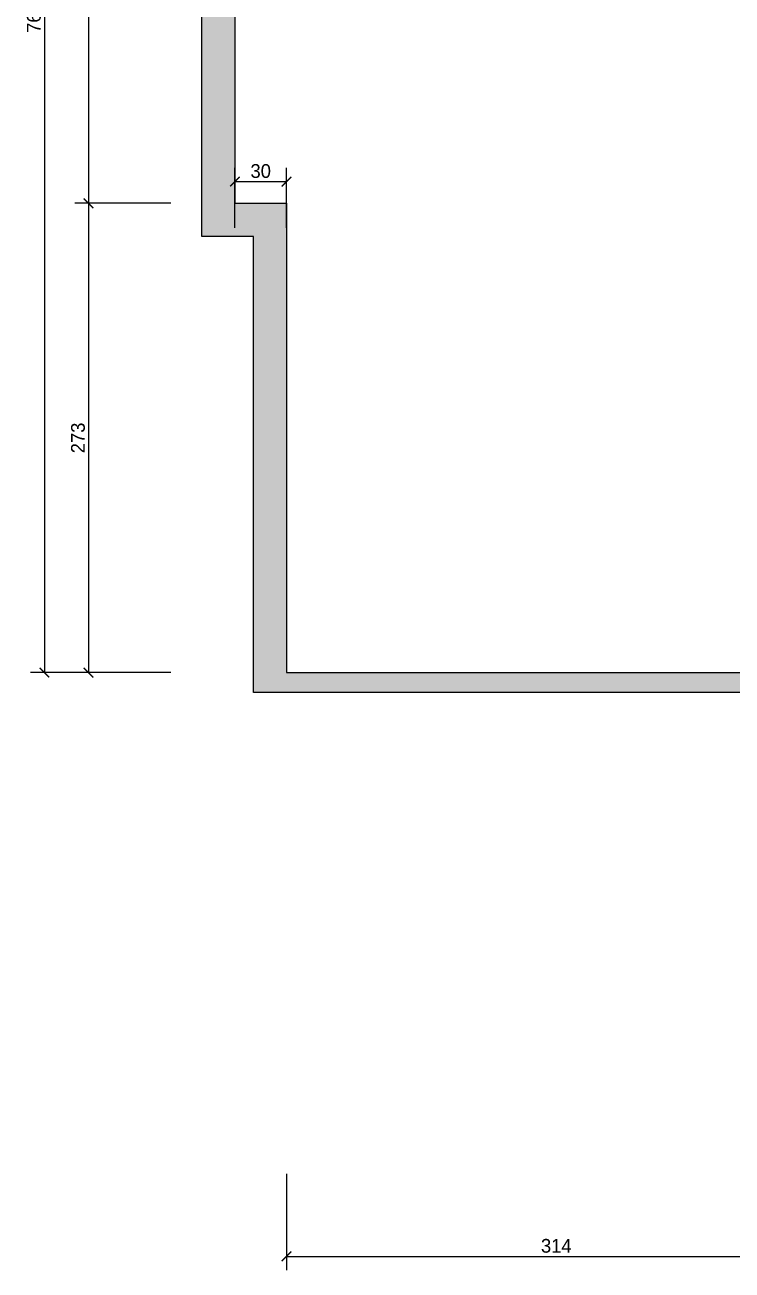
# Model space of a CAD drawing. Header units: centimetres. Extents: x -136 to 1817, y -1110 to 118.
# Drawn here: x -136 to 275, y -1110 to -385 of the extents above; entities that cross this region are included whole.
import ezdxf

# ---------------------------------------------------------------- set-up
doc = ezdxf.new("R2010")
doc.units = ezdxf.units.CM
doc.layers.add('dimensions', color=7, linetype='Continuous', true_color=0x000000)
doc.layers.add('WändeSchnitt', color=7, linetype='Continuous', true_color=0x000000)
doc.styles.add('Bahnschrift Regular', font='bahnschrift.ttf')
doc.dimstyles.new('Default', dxfattribs={"dimscale": 8, "dimtxt": 1, "dimasz": 0.7, "dimexe": 1, "dimexo": 0.5, "dimgap": 0.25, "dimtad": 1, "dimtoh": 1, "dimdec": 0, "dimzin": 1, "dimdsep": 46, "dimtxsty": 'Bahnschrift Regular', "dimblk": 'ARCHTICK', "dimcen": 0.5, "dimdle": 2.77556e-17, "dimazin": 1, "dimtfac": 1, "dimtdec": 4, "dimtix": 1, "dimtofl": 0, "dimtmove": 1, "dimatfit": 3, "dimfxl": 6, "dimfxlon": 1, "dimtolj": 1, "dimtzin": 1, "dimarcsym": 0})

# ---------------------------------------------------------------- blocks, each defined once
blk = doc.blocks.new('_ArchTick')
at = {"color": 0, "linetype": 'ByBlock', "const_width": 0.15}
blk.add_lwpolyline([(-0.5, -0.5), (0.5, 0.5)], dxfattribs=at)
blk = doc.blocks.new('*D6')
at = {"layer": 'Defpoints', "color": 0}
for p in [(-33.25, 0), (-124.9, -762), (-33.25, -762)]:
    blk.add_point(p, dxfattribs=at)
at = {"layer": 'dimensions', "color": 0, "lineweight": -2}
for p, q in [((-76.9, 0), (-132.9, 0)), ((-124.9, 0), (-124.9, -762)), ((-76.9, -762), (-132.9, -762))]:
    blk.add_line(p, q, dxfattribs=at)
at = {"layer": 'dimensions', "color": 0, "lineweight": -2, "xscale": 5.600000000000001, "yscale": 5.600000000000001, "zscale": 5.600000000000001}
for p, rotation in [((-124.9, 0), 90.00000000000001), ((-124.9, -762), 270)]:
    blk.add_blockref('_ArchTick', p, dxfattribs=dict(at, rotation=rotation))
at = {"layer": 'dimensions', "color": 0, "insert": (-130.98, -381), "char_height": 8, "attachment_point": 5, "rotation": 90, "style": 'Bahnschrift Regular'}
blk.add_mtext('\\A1;762', dxfattribs=at)
blk = doc.blocks.new('*D7')
at = {"layer": 'Defpoints', "color": 0}
for p in [(16, -762), (330, -762), (330, -1101.53)]:
    blk.add_point(p, dxfattribs=at)
at = {"layer": 'dimensions', "color": 0, "lineweight": -2}
for p, q in [((16, -1053.53), (16, -1109.53)), ((330, -1053.53), (330, -1109.53)), ((16, -1101.53), (330, -1101.53))]:
    blk.add_line(p, q, dxfattribs=at)
at = {"layer": 'dimensions', "color": 0, "lineweight": -2, "xscale": 5.600000000000001, "yscale": 5.600000000000001, "zscale": 5.600000000000001, "rotation": 180}
blk.add_blockref('_ArchTick', (16, -1101.53), dxfattribs=at)
at = {"layer": 'dimensions', "color": 0, "lineweight": -2, "xscale": 5.600000000000001, "yscale": 5.600000000000001, "zscale": 5.600000000000001}
blk.add_blockref('_ArchTick', (330, -1101.53), dxfattribs=at)
at = {"layer": 'dimensions', "color": 0, "insert": (173, -1095.45), "char_height": 8, "attachment_point": 5, "style": 'Bahnschrift Regular'}
blk.add_mtext('\\A1;314', dxfattribs=at)
blk = doc.blocks.new('*D56')
at = {"layer": 'Defpoints', "color": 0}
for p in [(16, -476.39), (-14, -507.29), (16, -507.29)]:
    blk.add_point(p, dxfattribs=at)
at = {"layer": 'dimensions', "color": 0, "lineweight": -2}
for p, q in [((-14, -503.29), (-14, -468.39)), ((16, -503.29), (16, -468.39)), ((-14, -476.39), (16, -476.39))]:
    blk.add_line(p, q, dxfattribs=at)
at = {"layer": 'dimensions', "color": 0, "lineweight": -2, "xscale": 5.600000000000001, "yscale": 5.600000000000001, "zscale": 5.600000000000001, "rotation": 180}
blk.add_blockref('_ArchTick', (-14, -476.39), dxfattribs=at)
at = {"layer": 'dimensions', "color": 0, "lineweight": -2, "xscale": 5.600000000000001, "yscale": 5.600000000000001, "zscale": 5.600000000000001}
blk.add_blockref('_ArchTick', (16, -476.39), dxfattribs=at)
at = {"layer": 'dimensions', "color": 0, "insert": (1, -470.3), "char_height": 8, "attachment_point": 5, "style": 'Bahnschrift Regular'}
blk.add_mtext('\\A1;30', dxfattribs=at)
blk = doc.blocks.new('*D69')
at = {"layer": 'Defpoints', "color": 0}
for p in [(16, -489), (-99.22, -762), (16, -762)]:
    blk.add_point(p, dxfattribs=at)
at = {"layer": 'dimensions', "color": 0, "lineweight": -2}
for p, q in [((-51.22, -489), (-107.22, -489)), ((-99.22, -489), (-99.22, -762)), ((-51.22, -762), (-107.22, -762))]:
    blk.add_line(p, q, dxfattribs=at)
at = {"layer": 'dimensions', "color": 0, "lineweight": -2, "xscale": 5.600000000000001, "yscale": 5.600000000000001, "zscale": 5.600000000000001}
for p, rotation in [((-99.22, -489), 90.00000000000001), ((-99.22, -762), 270)]:
    blk.add_blockref('_ArchTick', p, dxfattribs=dict(at, rotation=rotation))
at = {"layer": 'dimensions', "color": 0, "insert": (-105.3, -625.5), "char_height": 8, "attachment_point": 5, "rotation": 90, "style": 'Bahnschrift Regular'}
blk.add_mtext('\\A1;273', dxfattribs=at)
blk = doc.blocks.new('*D70')
at = {"layer": 'Defpoints', "color": 0}
for p in [(0, -65), (-99.22, -489), (16, -489)]:
    blk.add_point(p, dxfattribs=at)
at = {"layer": 'dimensions', "color": 0, "lineweight": -2}
for p, q in [((-51.22, -65), (-107.22, -65)), ((-99.22, -65), (-99.22, -489)), ((-51.22, -489), (-107.22, -489))]:
    blk.add_line(p, q, dxfattribs=at)
at = {"layer": 'dimensions', "color": 0, "lineweight": -2, "xscale": 5.600000000000001, "yscale": 5.600000000000001, "zscale": 5.600000000000001}
for p, rotation in [((-99.22, -65), 90.00000000000001), ((-99.22, -489), 270)]:
    blk.add_blockref('_ArchTick', p, dxfattribs=dict(at, rotation=rotation))
at = {"layer": 'dimensions', "color": 0, "insert": (-105.27, -277), "char_height": 8, "attachment_point": 5, "rotation": 90, "style": 'Bahnschrift Regular'}
blk.add_mtext('\\A1;424', dxfattribs=at)

msp = doc.modelspace()

# ---------------------------------------------------------------- hatches: boundary and pattern name
at = {"layer": 'WändeSchnitt'}
msp.add_hatch(color=256, dxfattribs=at).paths.add_polyline_path([(0, 15), (0, 0), (0, -65), (-14, -65), (-14, -489), (16, -489), (16, -762), (330, -762), (361.32, -713.18), (371.42, -719.66), (336.86, -773.53), (336.86, -900.53), (353.86, -900.53), (353.86, -912.53), (336.86, -912.53), (336.86, -1019.53), (390.86, -1019.53), (390.86, -1031.53), (324.86, -1031.53), (324.86, -773.53), (-3.25, -773.53), (-3.25, -508.25), (-33.25, -508.25), (-33.25, 0), (-68.2, 0), (-68.2, 15)], flags=0)

# ---------------------------------------------------------------- linework, layer by layer
msp.add_lwpolyline([(-14, -65), (-14, -489), (16, -489), (16, -762), (330, -762), (361.32, -713.18), (371.42, -719.66), (336.86, -773.53), (336.86, -900.53), (353.86, -900.53), (353.86, -912.53), (336.86, -912.53), (336.86, -1019.53), (390.86, -1019.53), (390.86, -1031.53), (324.86, -1031.53), (324.86, -773.53), (-3.25, -773.53), (-3.25, -508.25), (-33.25, -508.25), (-33.25, 0)], dxfattribs=at)

# ---------------------------------------------------------------- dimensions: what is measured, and where the dimension line sits
at = {"layer": 'dimensions'}
for base, p1, p2, picture, middle in [((-124.9, -762), (-33.25, 0), (-33.25, -762), '*D6', (-130.98, -381)), ((-99.22, -489), (0, -65), (16, -489), '*D70', (-105.27, -277)), ((-99.22, -762), (16, -489), (16, -762), '*D69', (-105.3, -625.5))]:
    dim = msp.add_linear_dim(base=base, p1=p1, p2=p2, angle=270, dimstyle='Default', override={"dimscale": 8, "dimtxt": 1, "dimasz": 0.7, "dimexe": 1, "dimexo": 0.5, "dimgap": 0.25, "dimtad": 1, "dimtih": 0, "dimtoh": 0, "dimdec": 0, "dimzin": 1, "dimtxsty": 'Bahnschrift Regular', "dimblk": 'ArchTick', "dimsah": 0, "dimcen": 0.5, "dimdle": 2.77556e-17, "dimadec": 2, "dimazin": 1, "dimtix": 0, "dimtmove": 0, "dimfxl": 6, "dimfxlon": 1, "dimtzin": 1}, dxfattribs=at)
    dim.commit()
    dim.dimension.update_dxf_attribs({"geometry": picture, "text_midpoint": middle})
for base, p1, p2, override, picture, middle in [((16, -476.39), (-14, -507.29), (16, -507.29), {"dimscale": 8, "dimtxt": 1, "dimasz": 0.7, "dimexe": 1, "dimexo": 0.5, "dimgap": 0.25, "dimtad": 1, "dimtih": 0, "dimtoh": 0, "dimdec": 0, "dimzin": 1, "dimtxsty": 'Bahnschrift Regular', "dimblk": 'ArchTick', "dimsah": 0, "dimcen": 0.5, "dimdle": 2.77556e-17, "dimadec": 2, "dimazin": 1, "dimtix": 0, "dimtmove": 0, "dimfxl": 3.8, "dimfxlon": 1, "dimtzin": 1}, '*D56', (1, -470.3)), ((330, -1101.53), (16, -762), (330, -762), {"dimscale": 8, "dimtxt": 1, "dimasz": 0.7, "dimexe": 1, "dimexo": 0.5, "dimgap": 0.25, "dimtad": 1, "dimtih": 0, "dimtoh": 0, "dimdec": 0, "dimzin": 1, "dimtxsty": 'Bahnschrift Regular', "dimblk": 'ArchTick', "dimsah": 0, "dimcen": 0.5, "dimdle": 2.77556e-17, "dimadec": 2, "dimazin": 1, "dimtix": 0, "dimtmove": 0, "dimfxl": 6, "dimfxlon": 1, "dimtzin": 1}, '*D7', (173, -1095.45))]:
    dim = msp.add_linear_dim(base=base, p1=p1, p2=p2, dimstyle='Default', override=override, dxfattribs=at)
    dim.commit()
    dim.dimension.update_dxf_attribs({"geometry": picture, "text_midpoint": middle})

doc.saveas('drawing.dxf')
